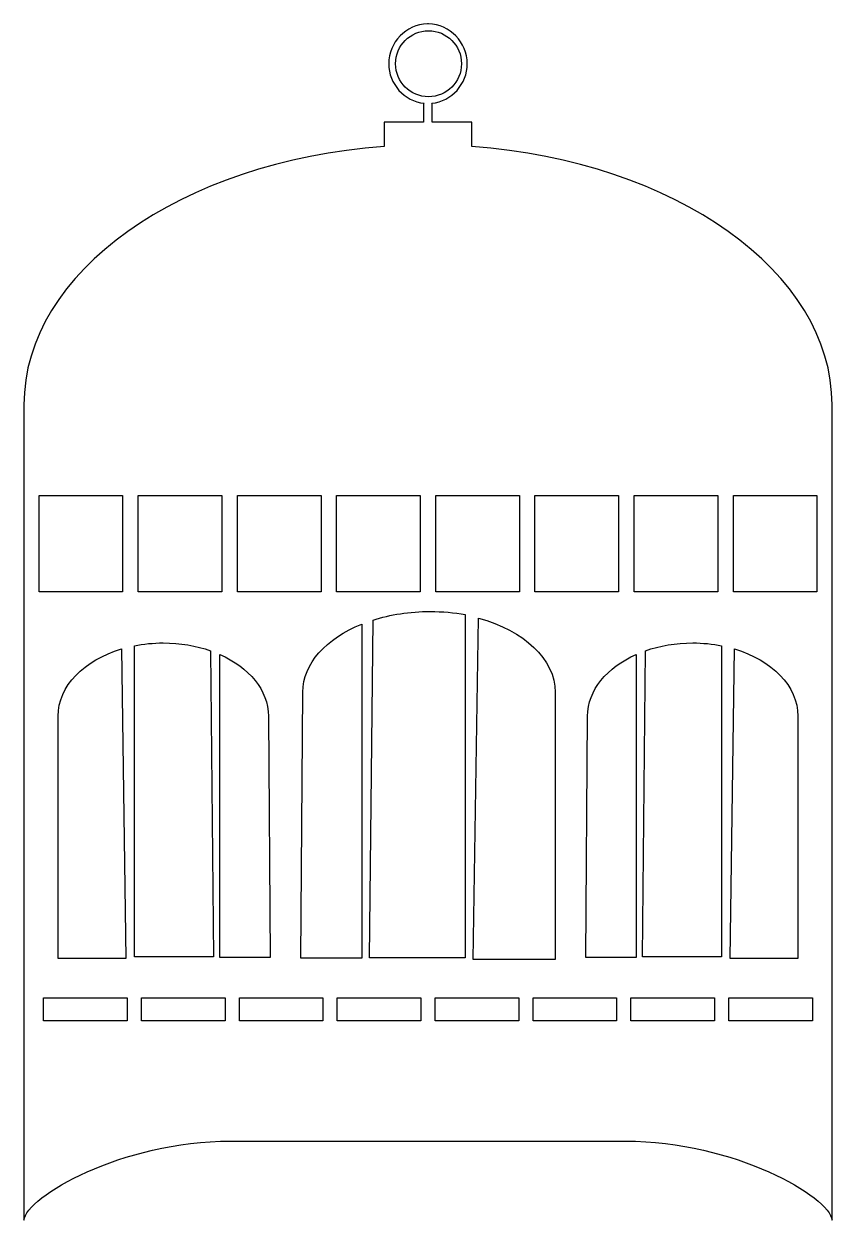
# Model space of a CAD drawing. Header units: centimetres. Extents: x -4.6 to 4.6, y -6.8 to 6.8.
import ezdxf

# ---------------------------------------------------------------- set-up
doc = ezdxf.new("R2010")
doc.units = ezdxf.units.CM
doc.header["$MEASUREMENT"] = 0
doc.layers.add('Camada 1', color=7, linetype='Continuous')

msp = doc.modelspace()

# ---------------------------------------------------------------- linework, layer by layer
at = {"layer": 'Camada 1'}
for points, knots in [([(-0.07938, -5.91303), (-0.07938, -5.91303), (-1.00542, -5.91303), (-2.24896, -5.91303), (-2.24896, -5.91303), (-3.4925, -5.91303), (-4.57729, -6.54803), (-4.60375, -6.81261), (-4.60375, -6.81261), (-4.60375, -6.81261), (-4.60375, 2.47426), (-4.60375, 2.47426), (-4.60375, 2.47426), (-4.60375, 3.9916), (-2.8117, 5.24257), (-0.50102, 5.41688), (-0.50102, 5.41688), (-0.50102, 5.41688), (-0.50102, 5.69199), (-0.50102, 5.69199), (-0.50102, 5.69199), (-0.50102, 5.69199), (-0.0494, 5.69199), (-0.0494, 5.69199), (-0.0494, 5.69199), (-0.0494, 5.69199), (-0.0494, 5.90202), (-0.0494, 5.90202), (-0.0494, 5.90202), (-0.0494, 5.90202), (-0.04334, 5.90901), (-0.04334, 5.90901), (-0.04334, 5.90901), (-0.27048, 5.93354), (-0.44736, 6.12592), (-0.44736, 6.35957), (-0.44736, 6.35957), (-0.44736, 6.6059), (-0.25085, 6.80629), (-0.00609, 6.81262), (-0.00609, 6.81262), (-0.00609, 6.81262), (0.00598, 6.81261), (0.00598, 6.81261), (0.00598, 6.81261), (0.25075, 6.80629), (0.44725, 6.60589), (0.44725, 6.35956), (0.44725, 6.35956), (0.44725, 6.12588), (0.2704, 5.9335), (0.04323, 5.909), (0.04323, 5.909), (0.04323, 5.909), (0.04929, 5.90201), (0.04929, 5.90201), (0.04929, 5.90201), (0.04929, 5.90201), (0.04929, 5.69198), (0.04929, 5.69198), (0.04929, 5.69198), (0.04929, 5.69198), (0.50091, 5.69199), (0.50091, 5.69199), (0.50091, 5.69199), (0.50091, 5.69199), (0.50091, 5.41688), (0.50091, 5.41688), (0.50091, 5.41688), (2.8117, 5.24257), (4.60375, 3.9916), (4.60375, 2.47426), (4.60375, 2.47426), (4.60375, 2.47426), (4.60375, -6.81261), (4.60375, -6.81261), (4.60375, -6.81261), (4.57729, -6.54803), (3.4925, -5.91303), (2.24896, -5.91303), (2.24896, -5.91303), (1.00542, -5.91303), (0.07938, -5.91303), (0.07938, -5.91303), (0.07938, -5.91303), (0.07938, -5.91303), (-0.07938, -5.91303), (-0.07938, -5.91303)], [0, 0, 0, 0, 0.04347826, 0.04347826, 0.04347826, 0.04347826, 0.08695652, 0.08695652, 0.08695652, 0.08695652, 0.13043478, 0.13043478, 0.13043478, 0.13043478, 0.17391304, 0.17391304, 0.17391304, 0.17391304, 0.2173913, 0.2173913, 0.2173913, 0.2173913, 0.26086957, 0.26086957, 0.26086957, 0.26086957, 0.30434783, 0.30434783, 0.30434783, 0.30434783, 0.34782609, 0.34782609, 0.34782609, 0.34782609, 0.39130435, 0.39130435, 0.39130435, 0.39130435, 0.43478261, 0.43478261, 0.43478261, 0.43478261, 0.47826087, 0.47826087, 0.47826087, 0.47826087, 0.52173913, 0.52173913, 0.52173913, 0.52173913, 0.56521739, 0.56521739, 0.56521739, 0.56521739, 0.60869565, 0.60869565, 0.60869565, 0.60869565, 0.65217391, 0.65217391, 0.65217391, 0.65217391, 0.69565217, 0.69565217, 0.69565217, 0.69565217, 0.73913043, 0.73913043, 0.73913043, 0.73913043, 0.7826087, 0.7826087, 0.7826087, 0.7826087, 0.82608696, 0.82608696, 0.82608696, 0.82608696, 0.86956522, 0.86956522, 0.86956522, 0.86956522, 0.91304348, 0.91304348, 0.91304348, 0.91304348, 1, 1, 1, 1]), ([(0.0059, 5.98375), (0.21347, 5.98375), (0.38171, 6.152), (0.38171, 6.35956), (0.38171, 6.35956), (0.38171, 6.56712), (0.21346, 6.73537), (0.0059, 6.73537), (0.0059, 6.73537), (-0.20166, 6.73537), (-0.36991, 6.56712), (-0.36991, 6.35956), (-0.36991, 6.35956), (-0.36991, 6.152), (-0.20167, 5.98375), (0.0059, 5.98375)], [0, 0, 0, 0, 0.2, 0.2, 0.2, 0.2, 0.4, 0.4, 0.4, 0.4, 0.6, 0.6, 0.6, 0.6, 1, 1, 1, 1]), ([(-3.47927, 1.44239), (-3.47927, 1.44239), (-4.43177, 1.44239), (-4.43177, 1.44239), (-4.43177, 1.44239), (-4.43177, 1.44239), (-4.43177, 0.34437), (-4.43177, 0.34437), (-4.43177, 0.34437), (-4.43177, 0.34437), (-3.47927, 0.34437), (-3.47927, 0.34437), (-3.47927, 0.34437), (-3.47927, 0.34437), (-3.47927, 1.44239), (-3.47927, 1.44239)], [0, 0, 0, 0, 0.2, 0.2, 0.2, 0.2, 0.4, 0.4, 0.4, 0.4, 0.6, 0.6, 0.6, 0.6, 1, 1, 1, 1]), ([(-3.30163, 0.34437), (-3.30163, 0.34437), (-2.34913, 0.34437), (-2.34913, 0.34437), (-2.34913, 0.34437), (-2.34913, 0.34437), (-2.34913, 1.44239), (-2.34913, 1.44239), (-2.34913, 1.44239), (-2.34913, 1.44239), (-3.30163, 1.44239), (-3.30163, 1.44239), (-3.30163, 1.44239), (-3.30163, 1.44239), (-3.30163, 0.34437), (-3.30163, 0.34437)], [0, 0, 0, 0, 0.2, 0.2, 0.2, 0.2, 0.4, 0.4, 0.4, 0.4, 0.6, 0.6, 0.6, 0.6, 1, 1, 1, 1]), ([(-1.21896, 1.44239), (-1.21896, 1.44239), (-2.17146, 1.44239), (-2.17146, 1.44239), (-2.17146, 1.44239), (-2.17146, 1.44239), (-2.17146, 0.34437), (-2.17146, 0.34437), (-2.17146, 0.34437), (-2.17146, 0.34437), (-1.21896, 0.34437), (-1.21896, 0.34437), (-1.21896, 0.34437), (-1.21896, 0.34437), (-1.21896, 1.44239), (-1.21896, 1.44239)], [0, 0, 0, 0, 0.2, 0.2, 0.2, 0.2, 0.4, 0.4, 0.4, 0.4, 0.6, 0.6, 0.6, 0.6, 1, 1, 1, 1]), ([(-1.04132, 0.34437), (-1.04132, 0.34437), (-0.08882, 0.34437), (-0.08882, 0.34437), (-0.08882, 0.34437), (-0.08882, 0.34437), (-0.08882, 1.44239), (-0.08882, 1.44239), (-0.08882, 1.44239), (-0.08882, 1.44239), (-1.04132, 1.44239), (-1.04132, 1.44239), (-1.04132, 1.44239), (-1.04132, 1.44239), (-1.04132, 0.34437), (-1.04132, 0.34437)], [0, 0, 0, 0, 0.2, 0.2, 0.2, 0.2, 0.4, 0.4, 0.4, 0.4, 0.6, 0.6, 0.6, 0.6, 1, 1, 1, 1]), ([(1.04132, 1.44239), (1.04132, 1.44239), (0.08882, 1.44239), (0.08882, 1.44239), (0.08882, 1.44239), (0.08882, 1.44239), (0.08882, 0.34437), (0.08882, 0.34437), (0.08882, 0.34437), (0.08882, 0.34437), (1.04132, 0.34437), (1.04132, 0.34437), (1.04132, 0.34437), (1.04132, 0.34437), (1.04132, 1.44239), (1.04132, 1.44239)], [0, 0, 0, 0, 0.2, 0.2, 0.2, 0.2, 0.4, 0.4, 0.4, 0.4, 0.6, 0.6, 0.6, 0.6, 1, 1, 1, 1]), ([(1.21896, 0.34437), (1.21896, 0.34437), (2.17146, 0.34437), (2.17146, 0.34437), (2.17146, 0.34437), (2.17146, 0.34437), (2.17146, 1.44239), (2.17146, 1.44239), (2.17146, 1.44239), (2.17146, 1.44239), (1.21896, 1.44239), (1.21896, 1.44239), (1.21896, 1.44239), (1.21896, 1.44239), (1.21896, 0.34437), (1.21896, 0.34437)], [0, 0, 0, 0, 0.2, 0.2, 0.2, 0.2, 0.4, 0.4, 0.4, 0.4, 0.6, 0.6, 0.6, 0.6, 1, 1, 1, 1]), ([(3.30163, 1.44239), (3.30163, 1.44239), (2.34913, 1.44239), (2.34913, 1.44239), (2.34913, 1.44239), (2.34913, 1.44239), (2.34913, 0.34437), (2.34913, 0.34437), (2.34913, 0.34437), (2.34913, 0.34437), (3.30163, 0.34437), (3.30163, 0.34437), (3.30163, 0.34437), (3.30163, 0.34437), (3.30163, 1.44239), (3.30163, 1.44239)], [0, 0, 0, 0, 0.2, 0.2, 0.2, 0.2, 0.4, 0.4, 0.4, 0.4, 0.6, 0.6, 0.6, 0.6, 1, 1, 1, 1]), ([(3.47927, 0.34437), (3.47927, 0.34437), (4.43177, 0.34437), (4.43177, 0.34437), (4.43177, 0.34437), (4.43177, 0.34437), (4.43177, 1.44239), (4.43177, 1.44239), (4.43177, 1.44239), (4.43177, 1.44239), (3.47927, 1.44239), (3.47927, 1.44239), (3.47927, 1.44239), (3.47927, 1.44239), (3.47927, 0.34437), (3.47927, 0.34437)], [0, 0, 0, 0, 0.2, 0.2, 0.2, 0.2, 0.4, 0.4, 0.4, 0.4, 0.6, 0.6, 0.6, 0.6, 1, 1, 1, 1]), ([(-0.66712, -3.82353), (-0.66712, -3.82353), (0.42434, -3.82353), (0.42434, -3.82353), (0.42434, -3.82353), (0.42434, -3.82353), (0.42434, 0.08452), (0.42434, 0.08452), (0.42434, 0.08452), (0.29753, 0.10749), (0.16359, 0.11976), (0.02516, 0.11976), (0.02516, 0.11976), (-0.20892, 0.11976), (-0.43006, 0.08468), (-0.62585, 0.02231), (-0.62585, 0.02231), (-0.62585, 0.02231), (-0.66712, -3.82353), (-0.66712, -3.82353)], [0, 0, 0, 0, 0.16666667, 0.16666667, 0.16666667, 0.16666667, 0.33333333, 0.33333333, 0.33333333, 0.33333333, 0.5, 0.5, 0.5, 0.5, 0.66666667, 0.66666667, 0.66666667, 0.66666667, 1, 1, 1, 1]), ([(0.51411, -3.8452), (0.51411, -3.8452), (1.45021, -3.8452), (1.45021, -3.8452), (1.45021, -3.8452), (1.45021, -3.8452), (1.45021, -0.79985), (1.45021, -0.79985), (1.45021, -0.79985), (1.45021, -0.42195), (1.0904, -0.09725), (0.57603, 0.04412), (0.57603, 0.04412), (0.57603, 0.04412), (0.51411, -3.8452), (0.51411, -3.8452)], [0, 0, 0, 0, 0.2, 0.2, 0.2, 0.2, 0.4, 0.4, 0.4, 0.4, 0.6, 0.6, 0.6, 0.6, 1, 1, 1, 1]), ([(-1.45021, -3.83102), (-1.45021, -3.83102), (-0.75499, -3.83102), (-0.75499, -3.83102), (-0.75499, -3.83102), (-0.75499, -3.83102), (-0.75499, -0.02417), (-0.75499, -0.02417), (-0.75499, -0.02417), (-1.15869, -0.1875), (-1.42637, -0.47386), (-1.42637, -0.79982), (-1.42637, -0.79982), (-1.42637, -0.79982), (-1.45021, -3.83102), (-1.45021, -3.83102)], [0, 0, 0, 0, 0.2, 0.2, 0.2, 0.2, 0.4, 0.4, 0.4, 0.4, 0.6, 0.6, 0.6, 0.6, 1, 1, 1, 1]), ([(-2.47909, -0.32691), (-2.64067, -0.27034), (-2.82315, -0.23851), (-3.01633, -0.23851), (-3.01633, -0.23851), (-3.13058, -0.23851), (-3.24109, -0.24965), (-3.34574, -0.27047), (-3.34574, -0.27047), (-3.34574, -0.27047), (-3.34574, -3.81515), (-3.34574, -3.81515), (-3.34574, -3.81515), (-3.34574, -3.81515), (-2.44504, -3.81515), (-2.44504, -3.81515), (-2.44504, -3.81515), (-2.44504, -3.81515), (-2.47909, -0.32691), (-2.47909, -0.32691)], [0, 0, 0, 0, 0.16666667, 0.16666667, 0.16666667, 0.16666667, 0.33333333, 0.33333333, 0.33333333, 0.33333333, 0.5, 0.5, 0.5, 0.5, 0.66666667, 0.66666667, 0.66666667, 0.66666667, 1, 1, 1, 1]), ([(2.44501, -3.81515), (2.44501, -3.81515), (3.34574, -3.81515), (3.34574, -3.81515), (3.34574, -3.81515), (3.34574, -3.81515), (3.34574, -0.27047), (3.34574, -0.27047), (3.34574, -0.27047), (3.2411, -0.24965), (3.13055, -0.23851), (3.01633, -0.23851), (3.01633, -0.23851), (2.82316, -0.23851), (2.64067, -0.27034), (2.47909, -0.32691), (2.47909, -0.32691), (2.47909, -0.32691), (2.44501, -3.81515), (2.44501, -3.81515)], [0, 0, 0, 0, 0.16666667, 0.16666667, 0.16666667, 0.16666667, 0.33333333, 0.33333333, 0.33333333, 0.33333333, 0.5, 0.5, 0.5, 0.5, 0.66666667, 0.66666667, 0.66666667, 0.66666667, 1, 1, 1, 1]), ([(-3.49274, -0.30712), (-3.91724, -0.43539), (-4.21415, -0.72987), (-4.21415, -1.07261), (-4.21415, -1.07261), (-4.21415, -1.07261), (-4.21415, -3.83481), (-4.21415, -3.83481), (-4.21415, -3.83481), (-4.21415, -3.83481), (-3.44165, -3.8348), (-3.44165, -3.8348), (-3.44165, -3.8348), (-3.44165, -3.8348), (-3.49274, -0.30712), (-3.49274, -0.30712)], [0, 0, 0, 0, 0.2, 0.2, 0.2, 0.2, 0.4, 0.4, 0.4, 0.4, 0.6, 0.6, 0.6, 0.6, 1, 1, 1, 1]), ([(-1.81851, -1.07258), (-1.81851, -0.77693), (-2.03941, -0.51722), (-2.37255, -0.36905), (-2.37255, -0.36905), (-2.37255, -0.36905), (-2.37255, -3.82192), (-2.37255, -3.82192), (-2.37255, -3.82192), (-2.37255, -3.82192), (-1.79882, -3.82192), (-1.79882, -3.82192), (-1.79882, -3.82192), (-1.79882, -3.82192), (-1.81851, -1.07258), (-1.81851, -1.07258)], [0, 0, 0, 0, 0.2, 0.2, 0.2, 0.2, 0.4, 0.4, 0.4, 0.4, 0.6, 0.6, 0.6, 0.6, 1, 1, 1, 1]), ([(1.79882, -3.82195), (1.79882, -3.82195), (2.37255, -3.82195), (2.37255, -3.82195), (2.37255, -3.82195), (2.37255, -3.82195), (2.37255, -0.36908), (2.37255, -0.36908), (2.37255, -0.36908), (2.03939, -0.51725), (1.81851, -0.77696), (1.81851, -1.07261), (1.81851, -1.07261), (1.81851, -1.07261), (1.79882, -3.82195), (1.79882, -3.82195)], [0, 0, 0, 0, 0.2, 0.2, 0.2, 0.2, 0.4, 0.4, 0.4, 0.4, 0.6, 0.6, 0.6, 0.6, 1, 1, 1, 1]), ([(3.44165, -3.8348), (3.44165, -3.8348), (4.21412, -3.8348), (4.21412, -3.8348), (4.21412, -3.8348), (4.21412, -3.8348), (4.21412, -1.07258), (4.21412, -1.07258), (4.21412, -1.07258), (4.21412, -0.72984), (3.9172, -0.43536), (3.49271, -0.30709), (3.49271, -0.30709), (3.49271, -0.30709), (3.44165, -3.8348), (3.44165, -3.8348)], [0, 0, 0, 0, 0.2, 0.2, 0.2, 0.2, 0.4, 0.4, 0.4, 0.4, 0.6, 0.6, 0.6, 0.6, 1, 1, 1, 1]), ([(-3.42635, -4.27923), (-3.42635, -4.27923), (-4.37885, -4.27923), (-4.37885, -4.27923), (-4.37885, -4.27923), (-4.37885, -4.27923), (-4.37885, -4.54381), (-4.37885, -4.54381), (-4.37885, -4.54381), (-4.37885, -4.54381), (-3.42635, -4.54381), (-3.42635, -4.54381), (-3.42635, -4.54381), (-3.42635, -4.54381), (-3.42635, -4.27923), (-3.42635, -4.27923)], [0, 0, 0, 0, 0.2, 0.2, 0.2, 0.2, 0.4, 0.4, 0.4, 0.4, 0.6, 0.6, 0.6, 0.6, 1, 1, 1, 1]), ([(-3.26382, -4.54381), (-3.26382, -4.54381), (-2.31132, -4.54381), (-2.31132, -4.54381), (-2.31132, -4.54381), (-2.31132, -4.54381), (-2.31132, -4.27923), (-2.31132, -4.27923), (-2.31132, -4.27923), (-2.31132, -4.27923), (-3.26382, -4.27923), (-3.26382, -4.27923), (-3.26382, -4.27923), (-3.26382, -4.27923), (-3.26382, -4.54381), (-3.26382, -4.54381)], [0, 0, 0, 0, 0.2, 0.2, 0.2, 0.2, 0.4, 0.4, 0.4, 0.4, 0.6, 0.6, 0.6, 0.6, 1, 1, 1, 1]), ([(-1.19629, -4.27923), (-1.19629, -4.27923), (-2.14879, -4.27923), (-2.14879, -4.27923), (-2.14879, -4.27923), (-2.14879, -4.27923), (-2.14879, -4.54381), (-2.14879, -4.54381), (-2.14879, -4.54381), (-2.14879, -4.54381), (-1.19629, -4.54381), (-1.19629, -4.54381), (-1.19629, -4.54381), (-1.19629, -4.54381), (-1.19629, -4.27923), (-1.19629, -4.27923)], [0, 0, 0, 0, 0.2, 0.2, 0.2, 0.2, 0.4, 0.4, 0.4, 0.4, 0.6, 0.6, 0.6, 0.6, 1, 1, 1, 1]), ([(-1.03375, -4.54381), (-1.03375, -4.54381), (-0.08125, -4.54381), (-0.08125, -4.54381), (-0.08125, -4.54381), (-0.08125, -4.54381), (-0.08125, -4.27923), (-0.08125, -4.27923), (-0.08125, -4.27923), (-0.08125, -4.27923), (-1.03375, -4.27923), (-1.03375, -4.27923), (-1.03375, -4.27923), (-1.03375, -4.27923), (-1.03375, -4.54381), (-1.03375, -4.54381)], [0, 0, 0, 0, 0.2, 0.2, 0.2, 0.2, 0.4, 0.4, 0.4, 0.4, 0.6, 0.6, 0.6, 0.6, 1, 1, 1, 1]), ([(1.03375, -4.27923), (1.03375, -4.27923), (0.08125, -4.27923), (0.08125, -4.27923), (0.08125, -4.27923), (0.08125, -4.27923), (0.08125, -4.54381), (0.08125, -4.54381), (0.08125, -4.54381), (0.08125, -4.54381), (1.03375, -4.54381), (1.03375, -4.54381), (1.03375, -4.54381), (1.03375, -4.54381), (1.03375, -4.27923), (1.03375, -4.27923)], [0, 0, 0, 0, 0.2, 0.2, 0.2, 0.2, 0.4, 0.4, 0.4, 0.4, 0.6, 0.6, 0.6, 0.6, 1, 1, 1, 1]), ([(1.19629, -4.54381), (1.19629, -4.54381), (2.14879, -4.54381), (2.14879, -4.54381), (2.14879, -4.54381), (2.14879, -4.54381), (2.14879, -4.27923), (2.14879, -4.27923), (2.14879, -4.27923), (2.14879, -4.27923), (1.19629, -4.27923), (1.19629, -4.27923), (1.19629, -4.27923), (1.19629, -4.27923), (1.19629, -4.54381), (1.19629, -4.54381)], [0, 0, 0, 0, 0.2, 0.2, 0.2, 0.2, 0.4, 0.4, 0.4, 0.4, 0.6, 0.6, 0.6, 0.6, 1, 1, 1, 1]), ([(3.26382, -4.27923), (3.26382, -4.27923), (2.31132, -4.27923), (2.31132, -4.27923), (2.31132, -4.27923), (2.31132, -4.27923), (2.31132, -4.54381), (2.31132, -4.54381), (2.31132, -4.54381), (2.31132, -4.54381), (3.26382, -4.54381), (3.26382, -4.54381), (3.26382, -4.54381), (3.26382, -4.54381), (3.26382, -4.27923), (3.26382, -4.27923)], [0, 0, 0, 0, 0.2, 0.2, 0.2, 0.2, 0.4, 0.4, 0.4, 0.4, 0.6, 0.6, 0.6, 0.6, 1, 1, 1, 1]), ([(3.42635, -4.54381), (3.42635, -4.54381), (4.37885, -4.54381), (4.37885, -4.54381), (4.37885, -4.54381), (4.37885, -4.54381), (4.37885, -4.27923), (4.37885, -4.27923), (4.37885, -4.27923), (4.37885, -4.27923), (3.42635, -4.27923), (3.42635, -4.27923), (3.42635, -4.27923), (3.42635, -4.27923), (3.42635, -4.54381), (3.42635, -4.54381)], [0, 0, 0, 0, 0.2, 0.2, 0.2, 0.2, 0.4, 0.4, 0.4, 0.4, 0.6, 0.6, 0.6, 0.6, 1, 1, 1, 1])]:
    msp.add_open_spline(points, degree=3, knots=knots, dxfattribs=at)

doc.saveas('drawing.dxf')
